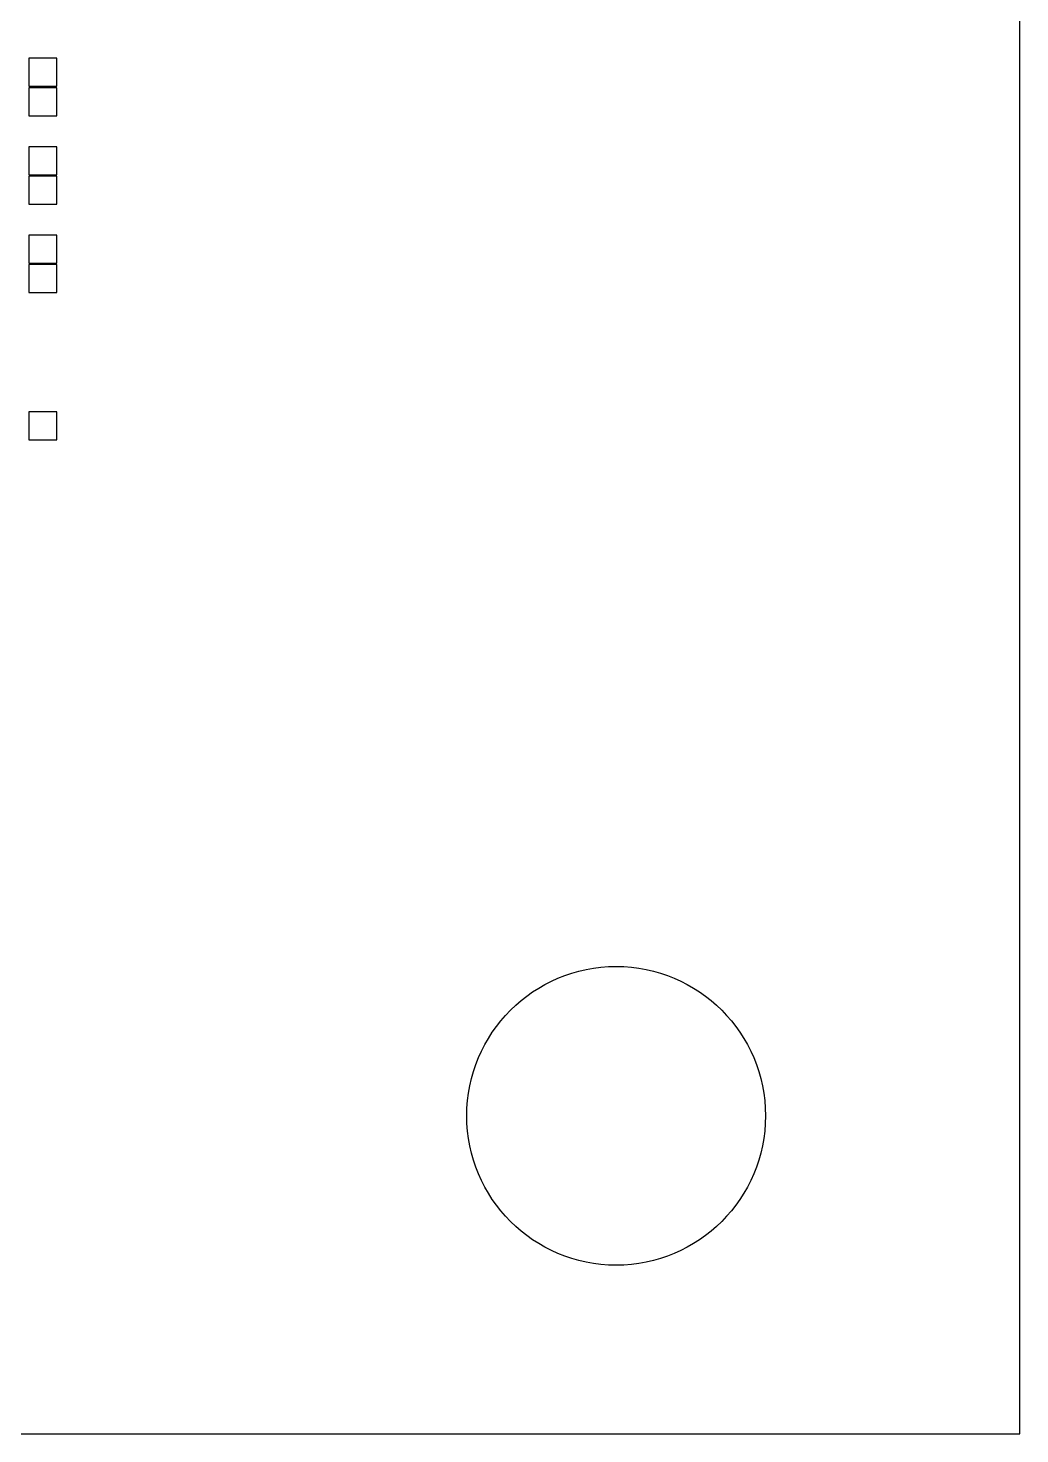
# Model space of a CAD drawing. Header units: inches. Extents: x -5.1 to 5.1, y -2.5 to 2.
# Drawn here: x 3.753 to 5.118, y -1.954 to -0.02 of the extents above; entities that cross this region are included whole.
import ezdxf

# ---------------------------------------------------------------- set-up
doc = ezdxf.new("R2010")
doc.units = ezdxf.units.IN
doc.header["$MEASUREMENT"] = 0

msp = doc.modelspace()

# ---------------------------------------------------------------- linework, layer by layer
at = {"color": 7, "linetype": 'Continuous', "lineweight": 25}
for p, q in [((5.1181, -1.954), (5.1181, 1.954)), ((3.7544, -0.0618), (3.7544, -0.1003)), ((3.7929, -0.0618), (3.7544, -0.0618)), ((3.7929, -0.1003), (3.7929, -0.0618)), ((3.7544, -0.1003), (3.7929, -0.1003)), ((3.7544, -0.1024), (3.7544, -0.1409)), ((3.7929, -0.1024), (3.7544, -0.1024)), ((3.7929, -0.1409), (3.7929, -0.1024)), ((3.7544, -0.1409), (3.7929, -0.1409)), ((3.7544, -0.1834), (3.7544, -0.222)), ((3.7929, -0.1834), (3.7544, -0.1834)), ((3.7929, -0.222), (3.7929, -0.1834)), ((3.7544, -0.222), (3.7929, -0.222)), ((3.7544, -0.224), (3.7544, -0.2625)), ((3.7929, -0.224), (3.7544, -0.224)), ((3.7929, -0.2625), (3.7929, -0.224)), ((3.7544, -0.2625), (3.7929, -0.2625)), ((3.7544, -0.3051), (3.7544, -0.3436)), ((3.7929, -0.3051), (3.7544, -0.3051)), ((3.7929, -0.3436), (3.7929, -0.3051)), ((3.7544, -0.3436), (3.7929, -0.3436)), ((3.7544, -0.3456), (3.7544, -0.3841)), ((3.7929, -0.3456), (3.7544, -0.3456)), ((3.7929, -0.3841), (3.7929, -0.3456)), ((3.7544, -0.3841), (3.7929, -0.3841)), ((3.7544, -0.5483), (3.7544, -0.5868)), ((3.7929, -0.5483), (3.7544, -0.5483)), ((3.7929, -0.5868), (3.7929, -0.5483)), ((3.7544, -0.5868), (3.7929, -0.5868)), ((-5.1181, -1.954), (5.1181, -1.954))]:
    msp.add_line(p, q, dxfattribs=at)
msp.add_circle((4.5625, -1.5165), 0.2055, dxfattribs=at)

doc.saveas('drawing.dxf')
